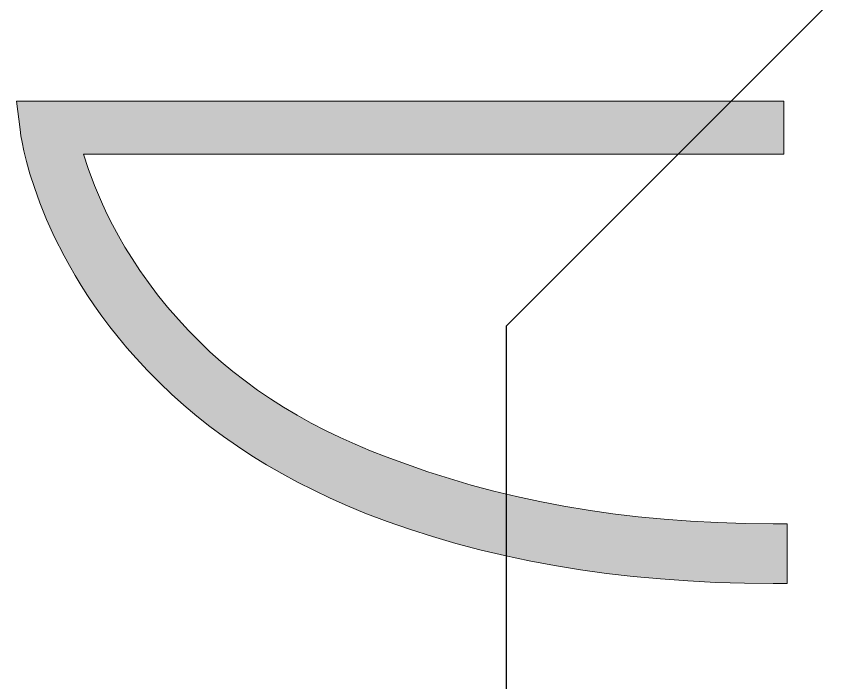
# Model space of a CAD drawing. Header units: inches. Extents: x 0.01 to 2.37, y 0.18 to 2.22.
# Drawn here: x 1.1597 to 1.4053, y 0.7885 to 0.9855 of the extents above; entities that cross this region are included whole.
import ezdxf

# ---------------------------------------------------------------- set-up
doc = ezdxf.new("R2010")
doc.units = ezdxf.units.IN
doc.header["$MEASUREMENT"] = 0
doc.layers.add('Layer 1', color=7, linetype='Continuous', lineweight=0)

# ---------------------------------------------------------------- blocks, each defined once
blk = doc.blocks.new('Block_19')
at = {"layer": 'Layer 1', "transparency": 33554687}
h = blk.add_hatch(color=7, dxfattribs=at)
h.dxf.hatch_style = 2
edge = h.paths.add_edge_path()
edge.add_spline(control_points=[(1.61253, 1.20183), (1.61253, 1.20183), (1.3046, 0.8939), (1.3046, 0.8939)], knot_values=[0, 0, 0, 0, 1, 1, 1, 1], degree=3, periodic=0)
edge.add_line((1.3046, 0.8939), (1.61253, 1.20183))
h = blk.add_hatch(color=7, dxfattribs=at)
h.dxf.hatch_style = 2
edge = h.paths.add_edge_path()
edge.add_spline(control_points=[(1.3046, 0.8939), (1.3046, 0.8939), (1.3046, 0.53271), (1.3046, 0.53271)], knot_values=[0, 0, 0, 0, 1, 1, 1, 1], degree=3, periodic=0)
edge.add_line((1.3046, 0.53271), (1.3046, 0.8939))
at = {"layer": 'Layer 1', "color": 7, "lineweight": 25}
for points in [[(1.61253, 1.20183), (1.61253, 1.20183), (1.3046, 0.8939), (1.3046, 0.8939)], [(1.3046, 0.8939), (1.3046, 0.8939), (1.3046, 0.53271), (1.3046, 0.53271)]]:
    blk.add_open_spline(points, degree=3, dxfattribs=at)
blk = doc.blocks.new('Block_1')
at = {"layer": 'Layer 1'}
blk.add_blockref('Block_19', (0, 0), dxfattribs=at)
blk = doc.blocks.new('Block_20')
at = {"layer": 'Layer 1', "transparency": 33554687}
h = blk.add_hatch(color=7, dxfattribs=at)
edge = h.paths.add_edge_path()
edge.add_spline(control_points=[(1.38679, 0.94478), (1.38679, 0.94478), (1.1795, 0.94478), (1.1795, 0.94478), (1.1795, 0.94478), (1.18087, 0.9405), (1.18087, 0.9405), (1.18087, 0.9405), (1.18272, 0.93552), (1.18272, 0.93552), (1.18272, 0.93552), (1.1851, 0.92993), (1.1851, 0.92993), (1.1851, 0.92993), (1.18652, 0.92693), (1.18652, 0.92693), (1.18652, 0.92693), (1.18809, 0.92382), (1.18809, 0.92382), (1.18809, 0.92382), (1.18984, 0.92059), (1.18984, 0.92059), (1.18984, 0.92059), (1.19176, 0.91726), (1.19176, 0.91726), (1.19176, 0.91726), (1.19388, 0.91385), (1.19388, 0.91385), (1.19388, 0.91385), (1.1962, 0.91035), (1.1962, 0.91035), (1.1962, 0.91035), (1.19872, 0.9068), (1.19872, 0.9068), (1.19872, 0.9068), (1.20146, 0.90318), (1.20146, 0.90318), (1.20146, 0.90318), (1.20442, 0.89952), (1.20442, 0.89952), (1.20442, 0.89952), (1.20762, 0.89582), (1.20762, 0.89582), (1.20762, 0.89582), (1.21061, 0.89255), (1.21061, 0.89255), (1.21061, 0.89255), (1.21372, 0.88938), (1.21372, 0.88938), (1.21372, 0.88938), (1.21695, 0.8863), (1.21695, 0.8863), (1.21695, 0.8863), (1.2203, 0.88332), (1.2203, 0.88332), (1.2203, 0.88332), (1.22376, 0.88044), (1.22376, 0.88044), (1.22376, 0.88044), (1.22734, 0.87766), (1.22734, 0.87766), (1.22734, 0.87766), (1.23103, 0.87497), (1.23103, 0.87497), (1.23103, 0.87497), (1.23483, 0.87239), (1.23483, 0.87239), (1.23483, 0.87239), (1.23875, 0.86989), (1.23875, 0.86989), (1.23875, 0.86989), (1.24277, 0.8675), (1.24277, 0.8675), (1.24277, 0.8675), (1.24689, 0.8652), (1.24689, 0.8652), (1.24689, 0.8652), (1.25113, 0.86301), (1.25113, 0.86301), (1.25113, 0.86301), (1.25546, 0.86091), (1.25546, 0.86091), (1.25546, 0.86091), (1.2599, 0.85891), (1.2599, 0.85891), (1.2599, 0.85891), (1.26444, 0.857), (1.26444, 0.857), (1.26444, 0.857), (1.26908, 0.8552), (1.26908, 0.8552), (1.26908, 0.8552), (1.28144, 0.85076), (1.28144, 0.85076), (1.28144, 0.85076), (1.29431, 0.84683), (1.29431, 0.84683), (1.29431, 0.84683), (1.30094, 0.84507), (1.30094, 0.84507), (1.30094, 0.84507), (1.30772, 0.84344), (1.30772, 0.84344), (1.30772, 0.84344), (1.31463, 0.84196), (1.31463, 0.84196), (1.31463, 0.84196), (1.32169, 0.84061), (1.32169, 0.84061), (1.32169, 0.84061), (1.32889, 0.83942), (1.32889, 0.83942), (1.32889, 0.83942), (1.33624, 0.83837), (1.33624, 0.83837), (1.33624, 0.83837), (1.34374, 0.83748), (1.34374, 0.83748), (1.34374, 0.83748), (1.35141, 0.83674), (1.35141, 0.83674), (1.35141, 0.83674), (1.35922, 0.83616), (1.35922, 0.83616), (1.35922, 0.83616), (1.3672, 0.83574), (1.3672, 0.83574), (1.3672, 0.83574), (1.37535, 0.83549), (1.37535, 0.83549), (1.37535, 0.83549), (1.38366, 0.83541), (1.38366, 0.83541), (1.38366, 0.83541), (1.38783, 0.83541), (1.38783, 0.83541), (1.38783, 0.83541), (1.38783, 0.8177), (1.38783, 0.8177), (1.38783, 0.8177), (1.38366, 0.8177), (1.38366, 0.8177), (1.38366, 0.8177), (1.37513, 0.81778), (1.37513, 0.81778), (1.37513, 0.81778), (1.36672, 0.81804), (1.36672, 0.81804), (1.36672, 0.81804), (1.35844, 0.81846), (1.35844, 0.81846), (1.35844, 0.81846), (1.35028, 0.81905), (1.35028, 0.81905), (1.35028, 0.81905), (1.34225, 0.8198), (1.34225, 0.8198), (1.34225, 0.8198), (1.33435, 0.82072), (1.33435, 0.82072), (1.33435, 0.82072), (1.32659, 0.8218), (1.32659, 0.8218), (1.32659, 0.8218), (1.31895, 0.82304), (1.31895, 0.82304), (1.31895, 0.82304), (1.31145, 0.82443), (1.31145, 0.82443), (1.31145, 0.82443), (1.30408, 0.82599), (1.30408, 0.82599), (1.30408, 0.82599), (1.29685, 0.8277), (1.29685, 0.8277), (1.29685, 0.8277), (1.28977, 0.82956), (1.28977, 0.82956), (1.28977, 0.82956), (1.28282, 0.83158), (1.28282, 0.83158), (1.28282, 0.83158), (1.27601, 0.83375), (1.27601, 0.83375), (1.27601, 0.83375), (1.26935, 0.83606), (1.26935, 0.83606), (1.26935, 0.83606), (1.26283, 0.83853), (1.26283, 0.83853), (1.26283, 0.83853), (1.25763, 0.84072), (1.25763, 0.84072), (1.25763, 0.84072), (1.25257, 0.84298), (1.25257, 0.84298), (1.25257, 0.84298), (1.24765, 0.84532), (1.24765, 0.84532), (1.24765, 0.84532), (1.24287, 0.84774), (1.24287, 0.84774), (1.24287, 0.84774), (1.23823, 0.85025), (1.23823, 0.85025), (1.23823, 0.85025), (1.23372, 0.85285), (1.23372, 0.85285), (1.23372, 0.85285), (1.22933, 0.85554), (1.22933, 0.85554), (1.22933, 0.85554), (1.22507, 0.85832), (1.22507, 0.85832), (1.22507, 0.85832), (1.22093, 0.8612), (1.22093, 0.8612), (1.22093, 0.8612), (1.21691, 0.86419), (1.21691, 0.86419), (1.21691, 0.86419), (1.21301, 0.86727), (1.21301, 0.86727), (1.21301, 0.86727), (1.20922, 0.87046), (1.20922, 0.87046), (1.20922, 0.87046), (1.20554, 0.87377), (1.20554, 0.87377), (1.20554, 0.87377), (1.20196, 0.87718), (1.20196, 0.87718), (1.20196, 0.87718), (1.19849, 0.88071), (1.19849, 0.88071), (1.19849, 0.88071), (1.19512, 0.88436), (1.19512, 0.88436), (1.19512, 0.88436), (1.19237, 0.88749), (1.19237, 0.88749), (1.19237, 0.88749), (1.18976, 0.89061), (1.18976, 0.89061), (1.18976, 0.89061), (1.1873, 0.89371), (1.1873, 0.89371), (1.1873, 0.89371), (1.18497, 0.8968), (1.18497, 0.8968), (1.18497, 0.8968), (1.18278, 0.89987), (1.18278, 0.89987), (1.18278, 0.89987), (1.18073, 0.9029), (1.18073, 0.9029), (1.18073, 0.9029), (1.17881, 0.9059), (1.17881, 0.9059), (1.17881, 0.9059), (1.17701, 0.90886), (1.17701, 0.90886), (1.17701, 0.90886), (1.17533, 0.91177), (1.17533, 0.91177), (1.17533, 0.91177), (1.17376, 0.91463), (1.17376, 0.91463), (1.17376, 0.91463), (1.17097, 0.92016), (1.17097, 0.92016), (1.17097, 0.92016), (1.16859, 0.92541), (1.16859, 0.92541), (1.16859, 0.92541), (1.16661, 0.93033), (1.16661, 0.93033), (1.16661, 0.93033), (1.16497, 0.93487), (1.16497, 0.93487), (1.16497, 0.93487), (1.16366, 0.93898), (1.16366, 0.93898), (1.16366, 0.93898), (1.16263, 0.94262), (1.16263, 0.94262), (1.16263, 0.94262), (1.16187, 0.94574), (1.16187, 0.94574), (1.16187, 0.94574), (1.16133, 0.94829), (1.16133, 0.94829), (1.16133, 0.94829), (1.16098, 0.95023), (1.16098, 0.95023), (1.16098, 0.95023), (1.16075, 0.95207), (1.16075, 0.95207), (1.16075, 0.95207), (1.1597, 0.96041), (1.1597, 0.96041), (1.1597, 0.96041), (1.38679, 0.96041), (1.38679, 0.96041), (1.38679, 0.96041), (1.38679, 0.94478), (1.38679, 0.94478)], knot_values=[0, 0, 0, 0, 1, 1, 1, 2, 2, 2, 3, 3, 3, 4, 4, 4, 5, 5, 5, 6, 6, 6, 7, 7, 7, 8, 8, 8, 9, 9, 9, 10, 10, 10, 11, 11, 11, 12, 12, 12, 13, 13, 13, 14, 14, 14, 15, 15, 15, 16, 16, 16, 17, 17, 17, 18, 18, 18, 19, 19, 19, 20, 20, 20, 21, 21, 21, 22, 22, 22, 23, 23, 23, 24, 24, 24, 25, 25, 25, 26, 26, 26, 27, 27, 27, 28, 28, 28, 29, 29, 29, 30, 30, 30, 31, 31, 31, 32, 32, 32, 33, 33, 33, 34, 34, 34, 35, 35, 35, 36, 36, 36, 37, 37, 37, 38, 38, 38, 39, 39, 39, 40, 40, 40, 41, 41, 41, 42, 42, 42, 43, 43, 43, 44, 44, 44, 45, 45, 45, 46, 46, 46, 47, 47, 47, 48, 48, 48, 49, 49, 49, 50, 50, 50, 51, 51, 51, 52, 52, 52, 53, 53, 53, 54, 54, 54, 55, 55, 55, 56, 56, 56, 57, 57, 57, 58, 58, 58, 59, 59, 59, 60, 60, 60, 61, 61, 61, 62, 62, 62, 63, 63, 63, 64, 64, 64, 65, 65, 65, 66, 66, 66, 67, 67, 67, 68, 68, 68, 69, 69, 69, 70, 70, 70, 71, 71, 71, 72, 72, 72, 73, 73, 73, 74, 74, 74, 75, 75, 75, 76, 76, 76, 77, 77, 77, 78, 78, 78, 79, 79, 79, 80, 80, 80, 81, 81, 81, 82, 82, 82, 83, 83, 83, 84, 84, 84, 85, 85, 85, 86, 86, 86, 87, 87, 87, 88, 88, 88, 89, 89, 89, 90, 90, 90, 91, 91, 91, 92, 92, 92, 93, 93, 93, 94, 94, 94, 95, 95, 95, 96, 96, 96, 97, 97, 97, 98, 98, 98, 99, 99, 99, 100, 100, 100, 101, 101, 101, 102, 102, 102, 102], degree=3, periodic=0)
at = {"layer": 'Layer 1'}
blk.add_open_spline([(1.38679, 0.94478), (1.38679, 0.94478), (1.1795, 0.94478), (1.1795, 0.94478), (1.1795, 0.94478), (1.18087, 0.9405), (1.18087, 0.9405), (1.18087, 0.9405), (1.18272, 0.93552), (1.18272, 0.93552), (1.18272, 0.93552), (1.1851, 0.92993), (1.1851, 0.92993), (1.1851, 0.92993), (1.18652, 0.92693), (1.18652, 0.92693), (1.18652, 0.92693), (1.18809, 0.92382), (1.18809, 0.92382), (1.18809, 0.92382), (1.18984, 0.92059), (1.18984, 0.92059), (1.18984, 0.92059), (1.19176, 0.91726), (1.19176, 0.91726), (1.19176, 0.91726), (1.19388, 0.91385), (1.19388, 0.91385), (1.19388, 0.91385), (1.1962, 0.91035), (1.1962, 0.91035), (1.1962, 0.91035), (1.19872, 0.9068), (1.19872, 0.9068), (1.19872, 0.9068), (1.20146, 0.90318), (1.20146, 0.90318), (1.20146, 0.90318), (1.20442, 0.89952), (1.20442, 0.89952), (1.20442, 0.89952), (1.20762, 0.89582), (1.20762, 0.89582), (1.20762, 0.89582), (1.21061, 0.89255), (1.21061, 0.89255), (1.21061, 0.89255), (1.21372, 0.88938), (1.21372, 0.88938), (1.21372, 0.88938), (1.21695, 0.8863), (1.21695, 0.8863), (1.21695, 0.8863), (1.2203, 0.88332), (1.2203, 0.88332), (1.2203, 0.88332), (1.22376, 0.88044), (1.22376, 0.88044), (1.22376, 0.88044), (1.22734, 0.87766), (1.22734, 0.87766), (1.22734, 0.87766), (1.23103, 0.87497), (1.23103, 0.87497), (1.23103, 0.87497), (1.23483, 0.87239), (1.23483, 0.87239), (1.23483, 0.87239), (1.23875, 0.86989), (1.23875, 0.86989), (1.23875, 0.86989), (1.24277, 0.8675), (1.24277, 0.8675), (1.24277, 0.8675), (1.24689, 0.8652), (1.24689, 0.8652), (1.24689, 0.8652), (1.25113, 0.86301), (1.25113, 0.86301), (1.25113, 0.86301), (1.25546, 0.86091), (1.25546, 0.86091), (1.25546, 0.86091), (1.2599, 0.85891), (1.2599, 0.85891), (1.2599, 0.85891), (1.26444, 0.857), (1.26444, 0.857), (1.26444, 0.857), (1.26908, 0.8552), (1.26908, 0.8552), (1.26908, 0.8552), (1.28144, 0.85076), (1.28144, 0.85076), (1.28144, 0.85076), (1.29431, 0.84683), (1.29431, 0.84683), (1.29431, 0.84683), (1.30094, 0.84507), (1.30094, 0.84507), (1.30094, 0.84507), (1.30772, 0.84344), (1.30772, 0.84344), (1.30772, 0.84344), (1.31463, 0.84196), (1.31463, 0.84196), (1.31463, 0.84196), (1.32169, 0.84061), (1.32169, 0.84061), (1.32169, 0.84061), (1.32889, 0.83942), (1.32889, 0.83942), (1.32889, 0.83942), (1.33624, 0.83837), (1.33624, 0.83837), (1.33624, 0.83837), (1.34374, 0.83748), (1.34374, 0.83748), (1.34374, 0.83748), (1.35141, 0.83674), (1.35141, 0.83674), (1.35141, 0.83674), (1.35922, 0.83616), (1.35922, 0.83616), (1.35922, 0.83616), (1.3672, 0.83574), (1.3672, 0.83574), (1.3672, 0.83574), (1.37535, 0.83549), (1.37535, 0.83549), (1.37535, 0.83549), (1.38366, 0.83541), (1.38366, 0.83541), (1.38366, 0.83541), (1.38783, 0.83541), (1.38783, 0.83541), (1.38783, 0.83541), (1.38783, 0.8177), (1.38783, 0.8177), (1.38783, 0.8177), (1.38366, 0.8177), (1.38366, 0.8177), (1.38366, 0.8177), (1.37513, 0.81778), (1.37513, 0.81778), (1.37513, 0.81778), (1.36672, 0.81804), (1.36672, 0.81804), (1.36672, 0.81804), (1.35844, 0.81846), (1.35844, 0.81846), (1.35844, 0.81846), (1.35028, 0.81905), (1.35028, 0.81905), (1.35028, 0.81905), (1.34225, 0.8198), (1.34225, 0.8198), (1.34225, 0.8198), (1.33435, 0.82072), (1.33435, 0.82072), (1.33435, 0.82072), (1.32659, 0.8218), (1.32659, 0.8218), (1.32659, 0.8218), (1.31895, 0.82304), (1.31895, 0.82304), (1.31895, 0.82304), (1.31145, 0.82443), (1.31145, 0.82443), (1.31145, 0.82443), (1.30408, 0.82599), (1.30408, 0.82599), (1.30408, 0.82599), (1.29685, 0.8277), (1.29685, 0.8277), (1.29685, 0.8277), (1.28977, 0.82956), (1.28977, 0.82956), (1.28977, 0.82956), (1.28282, 0.83158), (1.28282, 0.83158), (1.28282, 0.83158), (1.27601, 0.83375), (1.27601, 0.83375), (1.27601, 0.83375), (1.26935, 0.83606), (1.26935, 0.83606), (1.26935, 0.83606), (1.26283, 0.83853), (1.26283, 0.83853), (1.26283, 0.83853), (1.25763, 0.84072), (1.25763, 0.84072), (1.25763, 0.84072), (1.25257, 0.84298), (1.25257, 0.84298), (1.25257, 0.84298), (1.24765, 0.84532), (1.24765, 0.84532), (1.24765, 0.84532), (1.24287, 0.84774), (1.24287, 0.84774), (1.24287, 0.84774), (1.23823, 0.85025), (1.23823, 0.85025), (1.23823, 0.85025), (1.23372, 0.85285), (1.23372, 0.85285), (1.23372, 0.85285), (1.22933, 0.85554), (1.22933, 0.85554), (1.22933, 0.85554), (1.22507, 0.85832), (1.22507, 0.85832), (1.22507, 0.85832), (1.22093, 0.8612), (1.22093, 0.8612), (1.22093, 0.8612), (1.21691, 0.86419), (1.21691, 0.86419), (1.21691, 0.86419), (1.21301, 0.86727), (1.21301, 0.86727), (1.21301, 0.86727), (1.20922, 0.87046), (1.20922, 0.87046), (1.20922, 0.87046), (1.20554, 0.87377), (1.20554, 0.87377), (1.20554, 0.87377), (1.20196, 0.87718), (1.20196, 0.87718), (1.20196, 0.87718), (1.19849, 0.88071), (1.19849, 0.88071), (1.19849, 0.88071), (1.19512, 0.88436), (1.19512, 0.88436), (1.19512, 0.88436), (1.19237, 0.88749), (1.19237, 0.88749), (1.19237, 0.88749), (1.18976, 0.89061), (1.18976, 0.89061), (1.18976, 0.89061), (1.1873, 0.89371), (1.1873, 0.89371), (1.1873, 0.89371), (1.18497, 0.8968), (1.18497, 0.8968), (1.18497, 0.8968), (1.18278, 0.89987), (1.18278, 0.89987), (1.18278, 0.89987), (1.18073, 0.9029), (1.18073, 0.9029), (1.18073, 0.9029), (1.17881, 0.9059), (1.17881, 0.9059), (1.17881, 0.9059), (1.17701, 0.90886), (1.17701, 0.90886), (1.17701, 0.90886), (1.17533, 0.91177), (1.17533, 0.91177), (1.17533, 0.91177), (1.17376, 0.91463), (1.17376, 0.91463), (1.17376, 0.91463), (1.17097, 0.92016), (1.17097, 0.92016), (1.17097, 0.92016), (1.16859, 0.92541), (1.16859, 0.92541), (1.16859, 0.92541), (1.16661, 0.93033), (1.16661, 0.93033), (1.16661, 0.93033), (1.16497, 0.93487), (1.16497, 0.93487), (1.16497, 0.93487), (1.16366, 0.93898), (1.16366, 0.93898), (1.16366, 0.93898), (1.16263, 0.94262), (1.16263, 0.94262), (1.16263, 0.94262), (1.16187, 0.94574), (1.16187, 0.94574), (1.16187, 0.94574), (1.16133, 0.94829), (1.16133, 0.94829), (1.16133, 0.94829), (1.16098, 0.95023), (1.16098, 0.95023), (1.16098, 0.95023), (1.16075, 0.95207), (1.16075, 0.95207), (1.16075, 0.95207), (1.1597, 0.96041), (1.1597, 0.96041), (1.1597, 0.96041), (1.38679, 0.96041), (1.38679, 0.96041), (1.38679, 0.96041), (1.38679, 0.94478), (1.38679, 0.94478)], degree=3, knots=[0, 0, 0, 0, 1, 1, 1, 2, 2, 2, 3, 3, 3, 4, 4, 4, 5, 5, 5, 6, 6, 6, 7, 7, 7, 8, 8, 8, 9, 9, 9, 10, 10, 10, 11, 11, 11, 12, 12, 12, 13, 13, 13, 14, 14, 14, 15, 15, 15, 16, 16, 16, 17, 17, 17, 18, 18, 18, 19, 19, 19, 20, 20, 20, 21, 21, 21, 22, 22, 22, 23, 23, 23, 24, 24, 24, 25, 25, 25, 26, 26, 26, 27, 27, 27, 28, 28, 28, 29, 29, 29, 30, 30, 30, 31, 31, 31, 32, 32, 32, 33, 33, 33, 34, 34, 34, 35, 35, 35, 36, 36, 36, 37, 37, 37, 38, 38, 38, 39, 39, 39, 40, 40, 40, 41, 41, 41, 42, 42, 42, 43, 43, 43, 44, 44, 44, 45, 45, 45, 46, 46, 46, 47, 47, 47, 48, 48, 48, 49, 49, 49, 50, 50, 50, 51, 51, 51, 52, 52, 52, 53, 53, 53, 54, 54, 54, 55, 55, 55, 56, 56, 56, 57, 57, 57, 58, 58, 58, 59, 59, 59, 60, 60, 60, 61, 61, 61, 62, 62, 62, 63, 63, 63, 64, 64, 64, 65, 65, 65, 66, 66, 66, 67, 67, 67, 68, 68, 68, 69, 69, 69, 70, 70, 70, 71, 71, 71, 72, 72, 72, 73, 73, 73, 74, 74, 74, 75, 75, 75, 76, 76, 76, 77, 77, 77, 78, 78, 78, 79, 79, 79, 80, 80, 80, 81, 81, 81, 82, 82, 82, 83, 83, 83, 84, 84, 84, 85, 85, 85, 86, 86, 86, 87, 87, 87, 88, 88, 88, 89, 89, 89, 90, 90, 90, 91, 91, 91, 92, 92, 92, 93, 93, 93, 94, 94, 94, 95, 95, 95, 96, 96, 96, 97, 97, 97, 98, 98, 98, 99, 99, 99, 100, 100, 100, 101, 101, 101, 102, 102, 102, 102], dxfattribs=at)

msp = doc.modelspace()

# ---------------------------------------------------------------- block references
at = {"layer": 'Layer 1'}
for name in ['Block_1', 'Block_20']:
    msp.add_blockref(name, (0, 0), dxfattribs=at)

doc.saveas('drawing.dxf')
